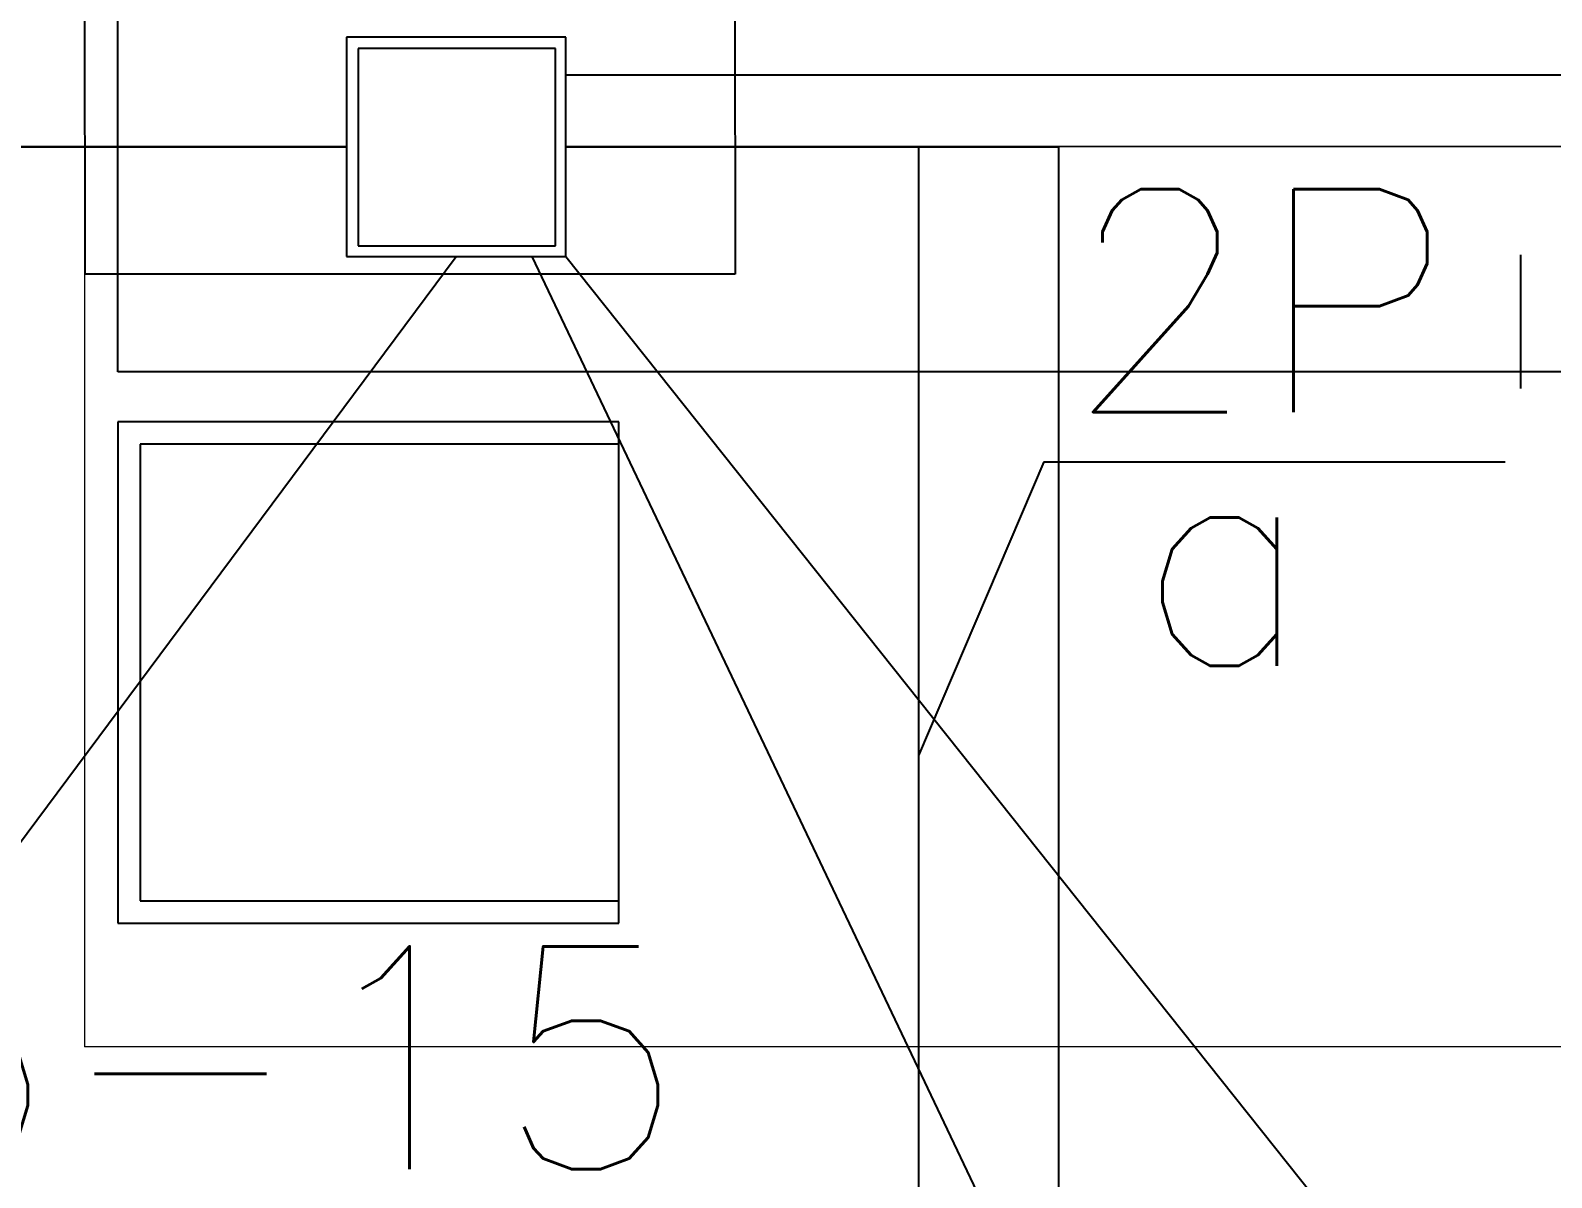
# Model space of a CAD drawing. Header units: inches. Extents: x 567429 to 582707, y 126347 to 133675.
# Drawn here: x 578310.6 to 578447.3, y 131333.5 to 131436.5 of the extents above; entities that cross this region are included whole.
import ezdxf

# ---------------------------------------------------------------- set-up
doc = ezdxf.new("R2010")
doc.units = ezdxf.units.IN
doc.header["$MEASUREMENT"] = 0
for name, color, linetype in [('BORD', 3, 'Continuous'), ('COMPUTER WIRE', 4, 'Continuous'), ('mobl', 11, 'Continuous'), ('NURSE CALL WIRE', 4, 'Continuous'), ('SOCKET', 3, 'Continuous'), ('SOCKET WIRE', 4, 'Continuous'), ('TEL', 3, 'Continuous'), ('TEL WIRE', 4, 'Continuous'), ('wall kanaf', 4, 'Continuous')]:
    doc.layers.add(name, color=color, linetype=linetype)
doc.styles.add('2floorplan$0$style1', font='romans.shx', dxfattribs={"height": 40})

# ---------------------------------------------------------------- blocks, each defined once
blk = doc.blocks.new('BOARD2')
at = {"layer": 'BORD', "color": 4}
for p, q in [((-163.07, -61.63), (-163.07, 0)), ((-163.07, 0), (163.07, 0)), ((163.07, -61.63), (-163.07, -61.63))]:
    blk.add_line(p, q, dxfattribs=at)
at = {"layer": 'BORD'}
for p, q in [((-161.39, -24.79), (-161.39, -45.59)), ((-140.6, -24.79), (-161.39, -24.79)), ((-160.38, -25.9), (-160.38, -44.61)), ((-141.67, -25.9), (-160.38, -25.9)), ((-141.67, -44.61), (-141.67, -25.9)), ((-140.6, -45.59), (-140.6, -24.79)), ((-160.38, -44.61), (-141.67, -44.61)), ((-161.39, -45.59), (-140.6, -45.59))]:
    blk.add_line(p, q, dxfattribs=at)

msp = doc.modelspace()

# ---------------------------------------------------------------- linework, layer by layer
at = {"layer": 'COMPUTER WIRE'}
for p, q in [((578358.72, 131426.09), (578402.96, 131426.09)), ((578402.96, 131426.09), (578402.96, 131078.04))]:
    msp.add_line(p, q, dxfattribs=at)
at = {"layer": 'mobl', "color": 15}
for p, q in [((578318.49, 131405.88), (578318.49, 131495.88)), ((578444.49, 131404.38), (578444.49, 131416.38)), ((578518.49, 131405.88), (578318.49, 131405.88)), ((578363.49, 131401.38), (578318.49, 131401.38)), ((578318.49, 131401.38), (578318.49, 131356.38)), ((578363.49, 131356.38), (578363.49, 131401.38)), ((578363.49, 131399.38), (578320.49, 131399.38)), ((578320.49, 131399.38), (578320.49, 131358.38)), ((578320.49, 131358.38), (578363.49, 131358.38)), ((578318.49, 131356.38), (578363.49, 131356.38))]:
    msp.add_line(p, q, dxfattribs=at)
at = {"layer": 'NURSE CALL WIRE'}
for p, q in [((578358.72, 131432.54), (579027.49, 131432.64)), ((578339.02, 131426.09), (578277.18, 131426.08)), ((578226.88, 131252.35), (578348.87, 131416.24)), ((578358.72, 131416.24), (578614.2, 131095.4))]:
    msp.add_line(p, q, dxfattribs=at)
at = {"layer": 'SOCKET WIRE'}
for p, q in [((578277.18, 131426.08), (578339.02, 131426.09)), ((579027.49, 131426.2), (578358.72, 131426.09)), ((578446.03, 131226.49), (578355.71, 131416.24))]:
    msp.add_line(p, q, dxfattribs=at)
at = {"layer": 'TEL', "color": 30, "ltscale": 180}
for q in [(578390.4, 131371.44), (578443.08, 131397.81)]:
    msp.add_line((578401.65, 131397.81), q, dxfattribs=at)
at = {"layer": 'TEL WIRE'}
for p, q in [((578358.72, 131426.09), (578390.4, 131426.09)), ((578390.4, 131426.09), (578390.4, 131078.04))]:
    msp.add_line(p, q, dxfattribs=at)
at = {"layer": 'wall kanaf', "color": 15, "lineweight": 20, "ltscale": 0.1}
for p in [(578315.49, 131797.79), (578475.99, 131345.29)]:
    msp.add_line(p, (578315.49, 131345.29), dxfattribs=at)

# ---------------------------------------------------------------- block references
at = {"layer": 'BORD', "ltscale": 5, "xscale": 0.947301618010808, "yscale": 0.947301618010808, "zscale": 0.947301618010808, "rotation": 90.0091431634973}
msp.add_blockref('BOARD2', (578315.51, 131569.12), dxfattribs=at)

# ---------------------------------------------------------------- texts
at = {"layer": 'SOCKET', "color": 2, "style": '2floorplan$0$style1'}
msp.add_text('THNP5-15', height=20, dxfattribs=at).set_placement((578226.4, 131334.29))
at = {"layer": 'TEL', "color": 2, "ltscale": 20, "style": '2floorplan$0$style1'}
for s, p in [('2P', (578403.51, 131402.27)), ('a', (578409.74, 131379.48))]:
    msp.add_text(s, height=20, dxfattribs=at).set_placement(p)

doc.saveas('drawing.dxf')
